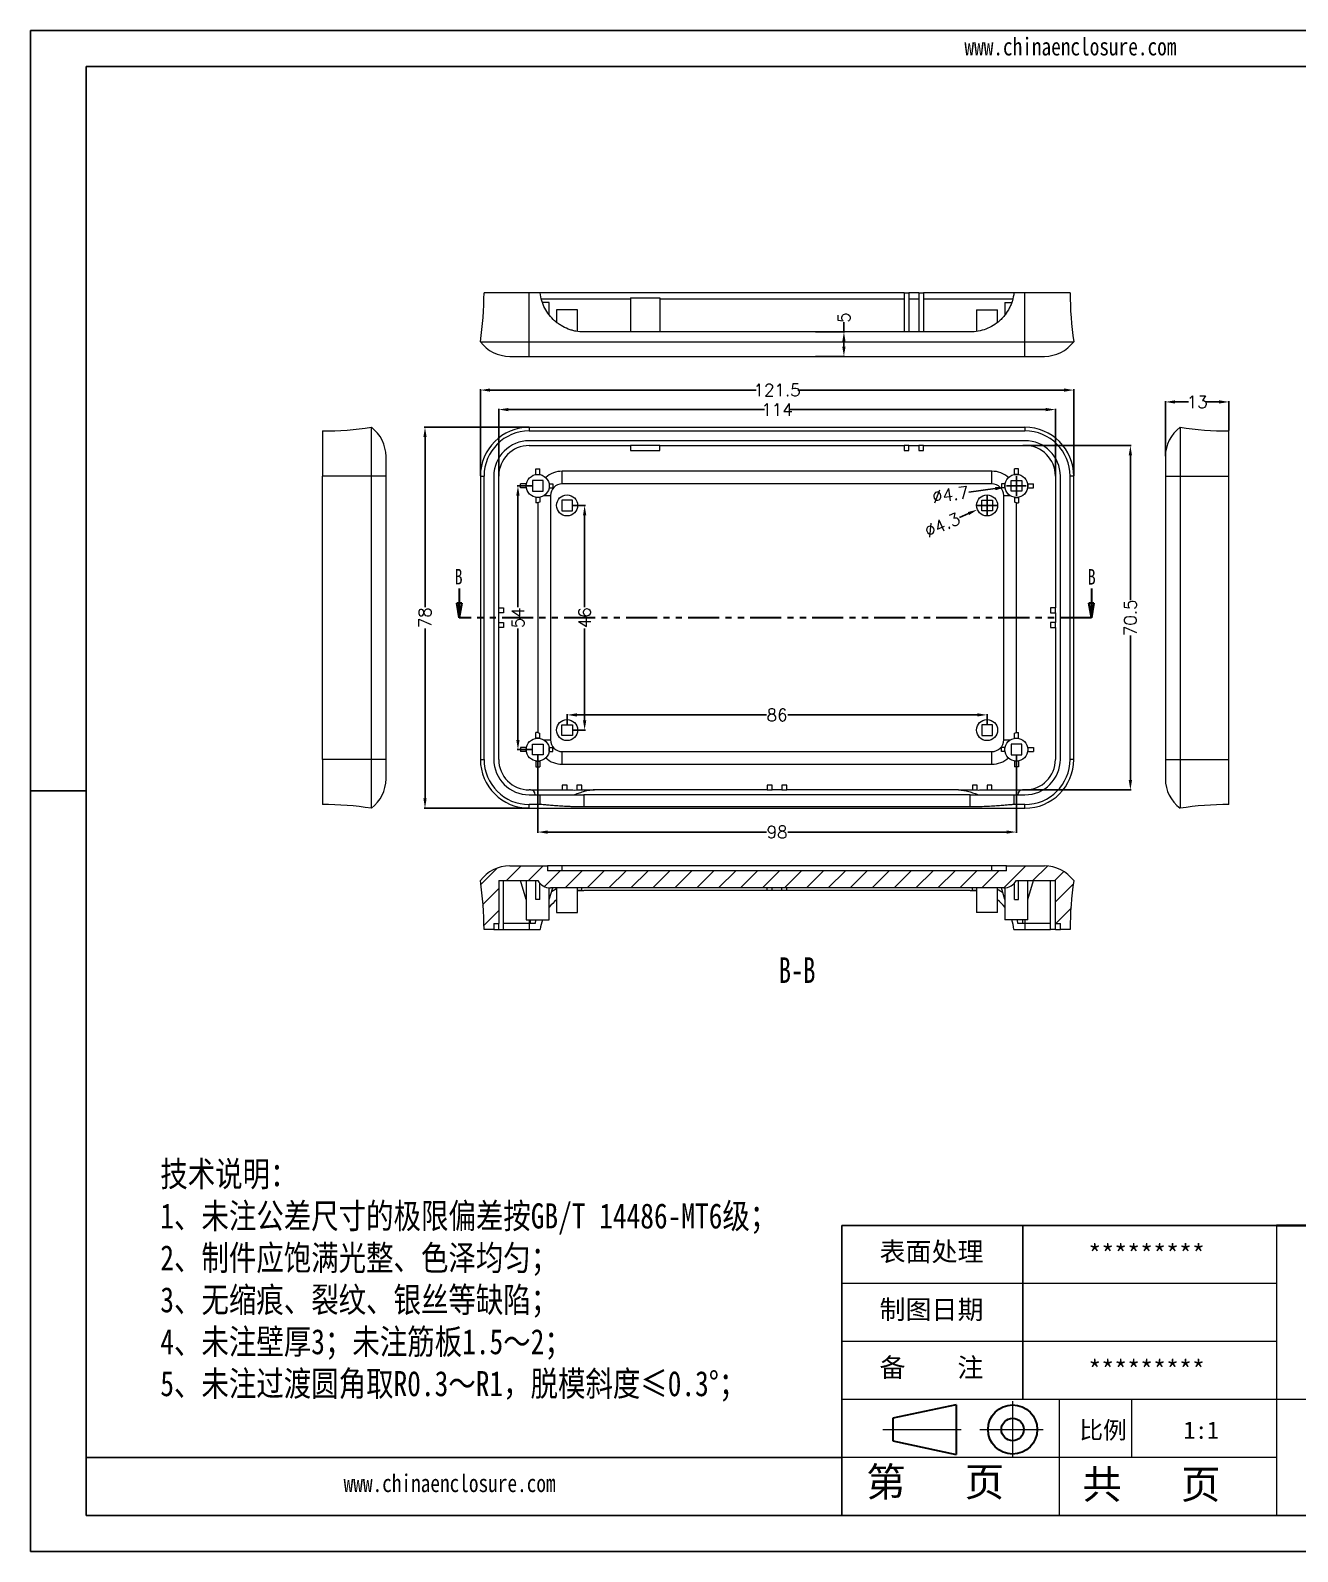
# Model space of a CAD drawing. Header units: inches. Extents: x 1135 to 2590, y 1089 to 1400.
# Drawn here: x 1661.8 to 1921.2, y 1088.5 to 1400 of the extents above; entities that cross this region are included whole.
import ezdxf

# ---------------------------------------------------------------- set-up
doc = ezdxf.new("R2010")
doc.units = ezdxf.units.IN
doc.linetypes.add('CENTER2', pattern=[28.575, 19.05, -3.175, 3.175, -3.175])
doc.linetypes.add('PHANTOM', pattern=[12.7, 6.35, -1.27, 1.27, -1.27, 1.27, -1.27])
doc.layers.add('文字', color=81, linetype='Continuous')
for name, color, linetype, lineweight in [('粗实线', 7, 'Continuous', 30), ('细实线', 3, 'Continuous', 9), ('细点划线', 2, 'CENTER2', 9)]:
    doc.layers.add(name, color=color, linetype=linetype, lineweight=lineweight)
doc.styles.add('SLDTEXTSTYLE0', font='TXT', dxfattribs={"width": 0.75})
doc.styles.add('SLDTEXTSTYLE3', font='TXT', dxfattribs={"width": 0.7})
doc.styles.get("Standard").update_dxf_attribs({"font": 'txt', "bigfont": 'gbcbig.shx'})
doc.styles.add('宋体', font='', dxfattribs={"width": 0.8, "height": 3.5})
doc.styles.get('宋体').set_extended_font_data('SimSun')
doc.dimstyles.new('2.5', dxfattribs={"dimtxt": 2.5, "dimasz": 2, "dimexe": 0.18, "dimexo": 0.0625, "dimgap": 0.09, "dimtad": 0, "dimzin": 12, "dimdsep": 46, "dimtxsty": 'Standard', "dimcen": 2, "dimclrd": 3, "dimclre": 3, "dimadec": 0, "dimazin": 0, "dimtfac": 1, "dimtofl": 0, "dimtmove": 0, "dimatfit": 3, "dimfxl": 1, "dimtolj": 1, "dimtzin": 0, "dimarcsym": 0})

# ---------------------------------------------------------------- blocks, each defined once
blk = doc.blocks.new('_CLOSED')
at = {"color": 0, "linetype": 'ByBlock', "lineweight": -2}
for p, q in [((-1, 0.166667), (0, 0)), ((-1, 0.166667), (-1, -0.166667)), ((0, 0), (-1, -0.166667)), ((0, 0), (-1, 0))]:
    blk.add_line(p, q, dxfattribs=at)
blk = doc.blocks.new('*D126')
at = {"color": 3, "lineweight": -2}
for p, q in [((1753.9, 1308.79), (1753.9, 1326.52)), ((1755.9, 1326.34), (1810.39, 1326.34)), ((1873.4, 1326.34), (1818.9, 1326.34)), ((1875.4, 1308.79), (1875.4, 1326.52))]:
    blk.add_line(p, q, dxfattribs=at)
at = {"color": 3}
for points in [[(1755.9, 1326.67), (1755.9, 1326.01), (1753.9, 1326.34)], [(1873.4, 1326.67), (1873.4, 1326.01), (1875.4, 1326.34)]]:
    blk.add_solid(points, dxfattribs=at)
at = {"layer": 'Defpoints', "color": 0}
for p in [(1875.4, 1326.34), (1753.9, 1308.72), (1875.4, 1308.72)]:
    blk.add_point(p, dxfattribs=at)
at = {"color": 0, "insert": (1814.65, 1326.34), "char_height": 2.5, "attachment_point": 5}
blk.add_mtext('\\A1;121.5', dxfattribs=at)
blk = doc.blocks.new('*D127')
at = {"color": 3, "lineweight": -2}
for p, q in [((1763.83, 1318.72), (1742.38, 1318.72)), ((1742.56, 1316.72), (1742.56, 1281.9)), ((1742.56, 1242.72), (1742.56, 1277.55)), ((1763.83, 1240.72), (1742.38, 1240.72))]:
    blk.add_line(p, q, dxfattribs=at)
at = {"color": 3}
for points in [[(1742.23, 1316.72), (1742.89, 1316.72), (1742.56, 1318.72)], [(1742.23, 1242.72), (1742.89, 1242.72), (1742.56, 1240.72)]]:
    blk.add_solid(points, dxfattribs=at)
at = {"layer": 'Defpoints', "color": 0}
for p in [(1763.9, 1318.72), (1742.56, 1240.72), (1763.9, 1240.72)]:
    blk.add_point(p, dxfattribs=at)
at = {"color": 0, "insert": (1742.56, 1279.72), "char_height": 2.5, "attachment_point": 5, "rotation": 90}
blk.add_mtext('\\A1;78', dxfattribs=at)
blk = doc.blocks.new('*D128')
at = {"color": 3, "lineweight": -2}
for p, q in [((1765.65, 1251.56), (1765.65, 1235.66)), ((1863.65, 1251.56), (1863.65, 1235.66)), ((1767.65, 1235.84), (1812.47, 1235.84)), ((1861.65, 1235.84), (1816.82, 1235.84))]:
    blk.add_line(p, q, dxfattribs=at)
at = {"color": 3}
for points in [[(1767.65, 1236.17), (1767.65, 1235.51), (1765.65, 1235.84)], [(1861.65, 1236.17), (1861.65, 1235.51), (1863.65, 1235.84)]]:
    blk.add_solid(points, dxfattribs=at)
at = {"layer": 'Defpoints', "color": 0}
for p in [(1765.65, 1251.62), (1863.65, 1251.62), (1863.65, 1235.84)]:
    blk.add_point(p, dxfattribs=at)
at = {"color": 0, "insert": (1814.65, 1235.84), "char_height": 2.5, "attachment_point": 5}
blk.add_mtext('\\A1;98', dxfattribs=at)
blk = doc.blocks.new('*D129')
at = {"color": 3, "lineweight": -2}
for p, q in [((1771.65, 1257.89), (1771.65, 1260.01)), ((1773.65, 1259.83), (1812.47, 1259.83)), ((1855.65, 1259.83), (1816.82, 1259.83)), ((1857.65, 1257.89), (1857.65, 1260.01))]:
    blk.add_line(p, q, dxfattribs=at)
at = {"color": 3}
for points in [[(1773.65, 1260.16), (1773.65, 1259.5), (1771.65, 1259.83)], [(1855.65, 1260.16), (1855.65, 1259.5), (1857.65, 1259.83)]]:
    blk.add_solid(points, dxfattribs=at)
at = {"layer": 'Defpoints', "color": 0}
for p in [(1857.65, 1259.83), (1771.65, 1257.82), (1857.65, 1257.82)]:
    blk.add_point(p, dxfattribs=at)
at = {"color": 0, "insert": (1814.65, 1259.83), "char_height": 2.5, "attachment_point": 5}
blk.add_mtext('\\A1;86', dxfattribs=at)
blk = doc.blocks.new('*D130')
at = {"color": 3, "lineweight": -2}
for p, q in [((1764.48, 1306.72), (1761.41, 1306.72)), ((1761.59, 1304.72), (1761.59, 1281.9)), ((1761.59, 1254.72), (1761.59, 1277.55)), ((1764.48, 1252.72), (1761.41, 1252.72))]:
    blk.add_line(p, q, dxfattribs=at)
at = {"color": 3}
for points in [[(1761.25, 1304.72), (1761.92, 1304.72), (1761.59, 1306.72)], [(1761.25, 1254.72), (1761.92, 1254.72), (1761.59, 1252.72)]]:
    blk.add_solid(points, dxfattribs=at)
at = {"layer": 'Defpoints', "color": 0}
for p in [(1761.59, 1306.72), (1764.55, 1306.72), (1764.55, 1252.72)]:
    blk.add_point(p, dxfattribs=at)
at = {"color": 0, "insert": (1761.59, 1279.72), "char_height": 2.5, "attachment_point": 5, "rotation": 90}
blk.add_mtext('\\A1;54', dxfattribs=at)
blk = doc.blocks.new('*D131')
at = {"color": 3, "lineweight": -2}
for p, q in [((1772.81, 1302.72), (1775.42, 1302.72)), ((1775.24, 1300.72), (1775.24, 1281.9)), ((1775.24, 1258.72), (1775.24, 1277.55)), ((1772.81, 1256.72), (1775.42, 1256.72))]:
    blk.add_line(p, q, dxfattribs=at)
at = {"color": 3}
for points in [[(1774.91, 1300.72), (1775.58, 1300.72), (1775.24, 1302.72)], [(1774.91, 1258.72), (1775.58, 1258.72), (1775.24, 1256.72)]]:
    blk.add_solid(points, dxfattribs=at)
at = {"layer": 'Defpoints', "color": 0}
for p in [(1772.75, 1302.72), (1772.75, 1256.72), (1775.24, 1256.72)]:
    blk.add_point(p, dxfattribs=at)
at = {"color": 0, "insert": (1775.24, 1279.72), "char_height": 2.5, "attachment_point": 5, "rotation": 90}
blk.add_mtext('\\A1;46', dxfattribs=at)
blk = doc.blocks.new('*D132')
at = {"color": 3, "lineweight": -2}
for p, q in [((1855.65, 1302.72), (1859.65, 1302.72)), ((1857.65, 1300.72), (1857.65, 1304.72)), ((1852.01, 1300.27), (1853.84, 1301.07))]:
    blk.add_line(p, q, dxfattribs=at)
at = {"color": 3}
blk.add_solid([(1853.71, 1301.37), (1853.97, 1300.76), (1855.68, 1301.86)], dxfattribs=at)
at = {"layer": 'Defpoints', "color": 0}
for p in [(1859.62, 1303.58), (1855.68, 1301.86)]:
    blk.add_point(p, dxfattribs=at)
at = {"color": 0, "insert": (1848.49, 1298.74), "char_height": 2.5, "attachment_point": 5, "rotation": 23.5134}
blk.add_mtext('\\A1;∅4.3', dxfattribs=at)
blk = doc.blocks.new('*D133')
at = {"color": 3, "lineweight": -2}
for p, q in [((1863.65, 1304.72), (1863.65, 1308.72)), ((1853.91, 1305.45), (1859.33, 1306.16)), ((1861.65, 1306.72), (1865.65, 1306.72))]:
    blk.add_line(p, q, dxfattribs=at)
at = {"color": 3}
blk.add_solid([(1859.29, 1306.49), (1859.38, 1305.83), (1861.32, 1306.42)], dxfattribs=at)
at = {"layer": 'Defpoints', "color": 0}
for p in [(1861.32, 1306.42), (1865.98, 1307.03)]:
    blk.add_point(p, dxfattribs=at)
at = {"color": 0, "insert": (1850.11, 1304.96), "char_height": 2.5, "attachment_point": 5, "rotation": 7.4322}
blk.add_mtext('\\A1;∅4.7', dxfattribs=at)
blk = doc.blocks.new('*D134')
at = {"color": 3, "lineweight": -2}
for p, q in [((1894.15, 1312.79), (1894.15, 1324.09)), ((1896.15, 1323.91), (1898.9, 1323.91)), ((1905.15, 1323.91), (1902.41, 1323.91)), ((1907.15, 1318.04), (1907.15, 1324.09))]:
    blk.add_line(p, q, dxfattribs=at)
at = {"color": 3}
for points in [[(1896.15, 1324.25), (1896.15, 1323.58), (1894.15, 1323.91)], [(1905.15, 1324.25), (1905.15, 1323.58), (1907.15, 1323.91)]]:
    blk.add_solid(points, dxfattribs=at)
at = {"layer": 'Defpoints', "color": 0}
for p in [(1907.15, 1323.91), (1907.15, 1317.97), (1894.15, 1312.72)]:
    blk.add_point(p, dxfattribs=at)
at = {"color": 0, "insert": (1900.65, 1323.91), "char_height": 2.5, "attachment_point": 5}
blk.add_mtext('\\A1;13', dxfattribs=at)
blk = doc.blocks.new('*D135')
at = {"color": 3, "lineweight": -2}
for p, q in [((1828.33, 1338.25), (1828.33, 1340.25)), ((1822.52, 1338.25), (1828.51, 1338.25)), ((1828.33, 1335.25), (1828.33, 1336.25)), ((1822.52, 1333.25), (1828.51, 1333.25))]:
    blk.add_line(p, q, dxfattribs=at)
at = {"color": 3}
for points in [[(1828, 1336.25), (1828.67, 1336.25), (1828.33, 1338.25)], [(1828, 1335.25), (1828.67, 1335.25), (1828.33, 1333.25)]]:
    blk.add_solid(points, dxfattribs=at)
at = {"layer": 'Defpoints', "color": 0}
for p in [(1822.46, 1338.25), (1828.33, 1338.25), (1822.46, 1333.25)]:
    blk.add_point(p, dxfattribs=at)
at = {"color": 0, "insert": (1828.33, 1341.17), "char_height": 2.5, "attachment_point": 5, "rotation": 90}
blk.add_mtext('\\A1;5', dxfattribs=at)
blk = doc.blocks.new('*D136')
at = {"color": 3, "lineweight": -2}
for p, q in [((1864.99, 1314.97), (1887.17, 1314.97)), ((1886.99, 1312.97), (1886.99, 1283.35)), ((1886.99, 1246.47), (1886.99, 1276.09)), ((1864.99, 1244.47), (1887.17, 1244.47))]:
    blk.add_line(p, q, dxfattribs=at)
at = {"color": 3}
for points in [[(1886.65, 1312.97), (1887.32, 1312.97), (1886.99, 1314.97)], [(1886.65, 1246.47), (1887.32, 1246.47), (1886.99, 1244.47)]]:
    blk.add_solid(points, dxfattribs=at)
at = {"layer": 'Defpoints', "color": 0}
for p in [(1864.93, 1314.97), (1886.99, 1314.97), (1864.93, 1244.47)]:
    blk.add_point(p, dxfattribs=at)
at = {"color": 0, "insert": (1886.99, 1279.72), "char_height": 2.5, "attachment_point": 5, "rotation": 90}
blk.add_mtext('\\A1;70.5', dxfattribs=at)
blk = doc.blocks.new('*D137')
at = {"color": 3, "lineweight": -2}
for p, q in [((1757.65, 1308.79), (1757.65, 1322.53)), ((1759.65, 1322.35), (1812.06, 1322.35)), ((1869.65, 1322.35), (1817.24, 1322.35)), ((1871.65, 1308.79), (1871.65, 1322.53))]:
    blk.add_line(p, q, dxfattribs=at)
at = {"color": 3}
for points in [[(1759.65, 1322.68), (1759.65, 1322.01), (1757.65, 1322.35)], [(1869.65, 1322.68), (1869.65, 1322.01), (1871.65, 1322.35)]]:
    blk.add_solid(points, dxfattribs=at)
at = {"layer": 'Defpoints', "color": 0}
for p in [(1757.65, 1322.35), (1757.65, 1308.72), (1871.65, 1308.72)]:
    blk.add_point(p, dxfattribs=at)
at = {"color": 0, "insert": (1814.65, 1322.35), "char_height": 2.5, "attachment_point": 5}
blk.add_mtext('\\A1;114', dxfattribs=at)

msp = doc.modelspace()

# ---------------------------------------------------------------- hatches: boundary and pattern name
at = {"linetype": 'Continuous', "lineweight": 0}
h = msp.add_hatch(dxfattribs=at)
h.set_pattern_fill('ANSI31', color=4, style=0)
h.set_pattern_definition([(45, (985.6115, 654.2878), (-2.245064, 2.245064), [])])
edge = h.paths.add_edge_path(flags=0)
edge.add_line((1768.245, 1224.4), (1861.049, 1224.4))
edge.add_arc((1861.049, 1227.4), 3, 270, 330)
edge.add_line((1863.647, 1225.9), (1871.647, 1225.9))
edge.add_line((1871.647, 1225.9), (1871.647, 1217.1))
edge.add_line((1871.647, 1217.1), (1872.647, 1217.1))
edge.add_line((1872.647, 1217.1), (1872.647, 1215.9))
edge.add_line((1872.647, 1215.9), (1874.647, 1215.9))
edge.add_arc((1941.688, 1215.9), 67.042, 171.42169, 180, ccw=False)
edge.add_arc((1869.357, 1221.32), 7.58, 37.17144, 89.69846)
edge.add_line((1869.397, 1228.9), (1861.647, 1228.9))
edge.add_line((1861.647, 1228.9), (1861.647, 1227.9))
edge.add_line((1861.647, 1227.9), (1767.647, 1227.9))
edge.add_line((1767.647, 1227.9), (1767.647, 1228.9))
edge.add_line((1767.647, 1228.9), (1759.897, 1228.9))
edge.add_arc((1759.937, 1221.32), 7.58, 90.30154, 142.82856)
edge.add_arc((1687.605, 1215.9), 67.042, 0, 8.57831, ccw=False)
edge.add_line((1754.647, 1215.9), (1756.647, 1215.9))
edge.add_line((1756.647, 1215.9), (1756.647, 1217.1))
edge.add_line((1756.647, 1217.1), (1757.647, 1217.1))
edge.add_line((1757.647, 1217.1), (1757.647, 1225.9))
edge.add_line((1757.647, 1225.9), (1765.647, 1225.9))
edge.add_arc((1768.245, 1227.4), 3, 210, 270)

# ---------------------------------------------------------------- linework, layer by layer
for p, q in [((1661.769, 1399.984), (2102.281, 1399.984)), ((1661.769, 1399.984), (1661.769, 1088.511)), ((1673.168, 1392.568), (2094.865, 1392.568)), ((1673.168, 1392.568), (1673.168, 1095.927)), ((1673.168, 1244.248), (1661.769, 1244.248)), ((1661.769, 1232.712), (1661.769, 1088.511)), ((1916.88, 1155.256), (1827.888, 1155.256)), ((1827.888, 1095.927), (1827.888, 1155.256)), ((1864.968, 1119.659), (1864.968, 1155.256)), ((1827.888, 1107.793), (1673.168, 1107.793)), ((1673.168, 1095.927), (2094.865, 1095.927)), ((1661.769, 1088.511), (2102.281, 1088.511)), ((1661.769, 1088.511), (1865.71, 1088.511))]:
    msp.add_line(p, q)
at = {"color": 7, "linetype": 'Continuous', "lineweight": 15}
for p, q in [((1763.897, 1346.248), (1754.647, 1346.248)), ((1763.897, 1336.248), (1763.897, 1346.248)), ((1766.147, 1346.248), (1763.897, 1346.248)), ((1840.647, 1346.248), (1766.147, 1346.248)), ((1840.647, 1346.248), (1840.647, 1338.248)), ((1840.647, 1346.248), (1841.647, 1346.248)), ((1841.647, 1346.248), (1841.647, 1338.248)), ((1843.647, 1346.248), (1841.647, 1346.248)), ((1843.647, 1346.248), (1843.647, 1338.248)), ((1843.647, 1346.248), (1844.647, 1346.248)), ((1844.647, 1346.248), (1844.647, 1338.248)), ((1863.147, 1346.248), (1844.647, 1346.248)), ((1865.397, 1346.248), (1863.147, 1346.248)), ((1865.397, 1336.248), (1865.397, 1346.248)), ((1874.647, 1346.248), (1865.397, 1346.248)), ((1766.38, 1345.048), (1784.647, 1345.048)), ((1767.997, 1344.248), (1766.65, 1344.248)), ((1767.997, 1341.762), (1767.997, 1344.248)), ((1769.497, 1342.748), (1769.497, 1340.198)), ((1773.797, 1342.748), (1769.497, 1342.748)), ((1773.797, 1338.358), (1773.797, 1342.748)), ((1784.647, 1345.248), (1790.647, 1345.248)), ((1784.647, 1345.248), (1784.647, 1338.248)), ((1790.647, 1345.248), (1790.647, 1338.248)), ((1790.647, 1345.048), (1840.647, 1345.048)), ((1841.647, 1345.048), (1843.647, 1345.048)), ((1844.647, 1345.048), (1862.909, 1345.048)), ((1855.497, 1342.748), (1855.497, 1338.361)), ((1855.497, 1342.748), (1859.797, 1342.748)), ((1859.797, 1340.234), (1859.797, 1342.748)), ((1861.297, 1344.248), (1861.297, 1341.751)), ((1861.297, 1344.248), (1862.642, 1344.248)), ((1753.897, 1336.248), (1763.897, 1336.248)), ((1763.897, 1336.248), (1865.397, 1336.248)), ((1763.897, 1333.248), (1763.897, 1336.248)), ((1854.203, 1338.248), (1775.091, 1338.248)), ((1865.397, 1333.248), (1865.397, 1336.248)), ((1865.397, 1336.248), (1875.397, 1336.248)), ((1759.897, 1333.248), (1763.897, 1333.248)), ((1763.897, 1333.248), (1865.397, 1333.248)), ((1865.397, 1333.248), (1869.397, 1333.248)), ((1721.575, 1317.973), (1721.575, 1308.723)), ((1731.575, 1308.723), (1731.575, 1318.723)), ((1763.897, 1318.723), (1865.397, 1318.723)), ((1763.897, 1318.723), (1763.897, 1317.973)), ((1763.897, 1317.973), (1865.397, 1317.973)), ((1865.397, 1318.723), (1865.397, 1317.973)), ((1897.154, 1318.723), (1897.154, 1308.723)), ((1907.154, 1308.723), (1907.154, 1317.973)), ((1865.397, 1315.973), (1763.897, 1315.973)), ((1763.897, 1314.973), (1784.647, 1314.973)), ((1784.647, 1314.973), (1784.647, 1313.973)), ((1790.647, 1314.973), (1784.647, 1314.973)), ((1790.647, 1313.973), (1790.647, 1314.973)), ((1790.647, 1314.973), (1840.647, 1314.973)), ((1840.647, 1314.973), (1840.647, 1313.973)), ((1841.647, 1314.973), (1840.647, 1314.973)), ((1841.647, 1313.973), (1841.647, 1314.973)), ((1841.647, 1314.973), (1843.647, 1314.973)), ((1844.647, 1314.973), (1843.647, 1314.973)), ((1843.647, 1314.973), (1843.647, 1313.973)), ((1844.647, 1313.973), (1844.647, 1314.973)), ((1844.647, 1314.973), (1865.397, 1314.973)), ((1734.575, 1308.723), (1734.575, 1312.723)), ((1784.647, 1313.973), (1790.647, 1313.973)), ((1840.647, 1313.973), (1841.647, 1313.973)), ((1843.647, 1313.973), (1844.647, 1313.973)), ((1894.154, 1312.723), (1894.154, 1308.723)), ((1731.575, 1308.723), (1721.575, 1308.723)), ((1721.575, 1250.723), (1721.575, 1308.723)), ((1734.575, 1308.723), (1731.575, 1308.723)), ((1731.575, 1250.723), (1731.575, 1308.723)), ((1734.575, 1250.723), (1734.575, 1308.723)), ((1753.897, 1308.723), (1753.897, 1250.723)), ((1753.897, 1308.723), (1754.647, 1308.723)), ((1754.647, 1250.723), (1754.647, 1308.723)), ((1756.647, 1308.723), (1756.647, 1250.723)), ((1757.647, 1281.723), (1757.647, 1308.723)), ((1765.247, 1310.223), (1766.047, 1310.223)), ((1765.247, 1309.073), (1765.247, 1310.223)), ((1765.247, 1309.073), (1765.647, 1309.073)), ((1765.247, 1309.038), (1765.247, 1309.073)), ((1765.647, 1309.073), (1766.047, 1309.073)), ((1766.047, 1309.073), (1766.047, 1310.223)), ((1766.047, 1309.038), (1766.047, 1309.073)), ((1770.647, 1307.125), (1770.647, 1309.723)), ((1858.647, 1309.723), (1770.647, 1309.723)), ((1858.647, 1307.125), (1858.647, 1309.723)), ((1864.047, 1310.223), (1863.247, 1310.223)), ((1863.247, 1309.073), (1863.247, 1310.223)), ((1863.647, 1309.073), (1863.247, 1309.073)), ((1863.247, 1309.038), (1863.247, 1309.073)), ((1864.047, 1309.073), (1863.647, 1309.073)), ((1864.047, 1309.073), (1864.047, 1310.223)), ((1864.047, 1309.038), (1864.047, 1309.073)), ((1871.647, 1308.723), (1871.647, 1281.723)), ((1872.647, 1250.723), (1872.647, 1308.723)), ((1875.397, 1308.723), (1874.647, 1308.723)), ((1874.647, 1250.723), (1874.647, 1308.723)), ((1875.397, 1250.723), (1875.397, 1308.723)), ((1894.154, 1308.723), (1894.154, 1250.723)), ((1894.154, 1308.723), (1897.154, 1308.723)), ((1897.154, 1308.723), (1897.154, 1250.723)), ((1897.154, 1308.723), (1907.154, 1308.723)), ((1907.154, 1250.723), (1907.154, 1308.723)), ((1762.147, 1306.323), (1762.147, 1307.123)), ((1763.297, 1307.123), (1762.147, 1307.123)), ((1763.297, 1306.323), (1762.147, 1306.323)), ((1763.297, 1306.723), (1763.297, 1307.123)), ((1763.331, 1307.123), (1763.297, 1307.123)), ((1763.297, 1306.323), (1763.297, 1306.723)), ((1763.331, 1306.323), (1763.297, 1306.323)), ((1766.747, 1307.823), (1764.547, 1307.823)), ((1764.547, 1307.823), (1764.547, 1305.623)), ((1764.547, 1305.623), (1766.747, 1305.623)), ((1766.747, 1305.623), (1766.747, 1307.823)), ((1767.963, 1307.123), (1767.997, 1307.123)), ((1767.963, 1306.323), (1767.997, 1306.323)), ((1767.997, 1307.123), (1767.997, 1306.723)), ((1767.997, 1307.123), (1768.727, 1307.123)), ((1767.997, 1306.723), (1767.997, 1306.323)), ((1767.997, 1306.323), (1768.705, 1306.323)), ((1858.647, 1307.125), (1770.647, 1307.125)), ((1861.297, 1307.123), (1860.566, 1307.123)), ((1861.297, 1306.323), (1860.588, 1306.323)), ((1861.297, 1307.123), (1861.297, 1306.723)), ((1861.331, 1307.123), (1861.297, 1307.123)), ((1861.297, 1306.723), (1861.297, 1306.323)), ((1861.331, 1306.323), (1861.297, 1306.323)), ((1862.547, 1305.623), (1862.547, 1307.823)), ((1862.547, 1307.823), (1864.747, 1307.823)), ((1864.747, 1305.623), (1862.547, 1305.623)), ((1864.747, 1307.823), (1864.747, 1305.623)), ((1865.963, 1307.123), (1865.997, 1307.123)), ((1865.963, 1306.323), (1865.997, 1306.323)), ((1865.997, 1306.723), (1865.997, 1307.123)), ((1865.997, 1307.123), (1867.147, 1307.123)), ((1865.997, 1306.323), (1865.997, 1306.723)), ((1865.997, 1306.323), (1867.147, 1306.323)), ((1867.147, 1306.323), (1867.147, 1307.123)), ((1765.247, 1304.407), (1765.247, 1304.373)), ((1765.647, 1304.373), (1765.247, 1304.373)), ((1765.247, 1304.373), (1765.247, 1303.223)), ((1765.647, 1303.223), (1765.247, 1303.223)), ((1766.047, 1304.373), (1765.647, 1304.373)), ((1765.647, 1303.223), (1765.647, 1256.223)), ((1766.047, 1304.407), (1766.047, 1304.373)), ((1766.047, 1304.373), (1766.047, 1303.382)), ((1766.881, 1304.723), (1768.245, 1304.723)), ((1768.245, 1304.723), (1768.245, 1254.723)), ((1770.547, 1303.823), (1770.547, 1301.623)), ((1772.747, 1303.823), (1770.547, 1303.823)), ((1772.747, 1301.623), (1772.747, 1303.823)), ((1856.547, 1303.823), (1858.747, 1303.823)), ((1856.547, 1301.623), (1856.547, 1303.823)), ((1858.747, 1303.823), (1858.747, 1301.623)), ((1861.049, 1304.723), (1862.413, 1304.723)), ((1861.049, 1254.723), (1861.049, 1304.723)), ((1863.247, 1304.407), (1863.247, 1304.373)), ((1863.247, 1304.373), (1863.647, 1304.373)), ((1863.247, 1304.373), (1863.247, 1303.382)), ((1863.647, 1304.373), (1864.047, 1304.373)), ((1863.647, 1303.223), (1864.047, 1303.223)), ((1863.647, 1256.223), (1863.647, 1303.223)), ((1864.047, 1304.407), (1864.047, 1304.373)), ((1864.047, 1304.373), (1864.047, 1303.223)), ((1770.547, 1301.623), (1772.747, 1301.623)), ((1858.747, 1301.623), (1856.547, 1301.623)), ((1757.647, 1280.723), (1757.647, 1281.723)), ((1757.647, 1281.723), (1758.647, 1281.723)), ((1758.647, 1280.723), (1757.647, 1280.723)), ((1757.647, 1278.723), (1757.647, 1280.723)), ((1758.647, 1281.723), (1758.647, 1280.723)), ((1871.647, 1281.723), (1870.647, 1281.723)), ((1870.647, 1281.723), (1870.647, 1280.723)), ((1870.647, 1280.723), (1871.647, 1280.723)), ((1871.647, 1280.723), (1871.647, 1281.723)), ((1871.647, 1280.723), (1871.647, 1278.723)), ((1757.647, 1278.723), (1758.647, 1278.723)), ((1757.647, 1277.723), (1757.647, 1278.723)), ((1758.647, 1277.723), (1757.647, 1277.723)), ((1757.647, 1250.723), (1757.647, 1277.723)), ((1758.647, 1278.723), (1758.647, 1277.723)), ((1870.647, 1278.723), (1870.647, 1277.723)), ((1871.647, 1278.723), (1870.647, 1278.723)), ((1870.647, 1277.723), (1871.647, 1277.723)), ((1871.647, 1277.723), (1871.647, 1278.723)), ((1871.647, 1277.723), (1871.647, 1250.723)), ((1765.647, 1256.223), (1765.247, 1256.223)), ((1765.247, 1255.073), (1765.247, 1256.223)), ((1766.047, 1255.073), (1766.047, 1256.063)), ((1770.547, 1257.823), (1772.747, 1257.823)), ((1770.547, 1255.623), (1770.547, 1257.823)), ((1772.747, 1255.623), (1770.547, 1255.623)), ((1772.747, 1257.823), (1772.747, 1255.623)), ((1858.747, 1257.823), (1856.547, 1257.823)), ((1856.547, 1257.823), (1856.547, 1255.623)), ((1856.547, 1255.623), (1858.747, 1255.623)), ((1858.747, 1255.623), (1858.747, 1257.823)), ((1863.247, 1255.073), (1863.247, 1256.063)), ((1863.647, 1256.223), (1864.047, 1256.223)), ((1864.047, 1255.073), (1864.047, 1256.223)), ((1762.147, 1253.123), (1762.147, 1252.323)), ((1763.297, 1253.123), (1762.147, 1253.123)), ((1763.297, 1252.323), (1762.147, 1252.323)), ((1763.331, 1253.123), (1763.297, 1253.123)), ((1763.297, 1253.123), (1763.297, 1252.723)), ((1763.297, 1252.723), (1763.297, 1252.323)), ((1763.331, 1252.323), (1763.297, 1252.323)), ((1764.547, 1253.823), (1766.747, 1253.823)), ((1764.547, 1251.623), (1764.547, 1253.823)), ((1765.647, 1255.073), (1765.247, 1255.073)), ((1765.247, 1255.038), (1765.247, 1255.073)), ((1766.047, 1255.073), (1765.647, 1255.073)), ((1766.047, 1255.038), (1766.047, 1255.073)), ((1766.747, 1253.823), (1766.747, 1251.623)), ((1766.881, 1254.723), (1768.245, 1254.723)), ((1767.963, 1253.123), (1767.997, 1253.123)), ((1767.963, 1252.323), (1767.997, 1252.323)), ((1767.997, 1252.723), (1767.997, 1253.123)), ((1767.997, 1253.123), (1768.705, 1253.123)), ((1767.997, 1252.323), (1767.997, 1252.723)), ((1767.997, 1252.323), (1768.727, 1252.323)), ((1770.647, 1249.723), (1770.647, 1252.321)), ((1770.647, 1252.321), (1858.647, 1252.321)), ((1858.647, 1249.723), (1858.647, 1252.321)), ((1861.297, 1252.323), (1860.566, 1252.323)), ((1861.297, 1253.123), (1860.588, 1253.123)), ((1861.049, 1254.723), (1862.413, 1254.723)), ((1861.297, 1252.723), (1861.297, 1253.123)), ((1861.331, 1253.123), (1861.297, 1253.123)), ((1861.297, 1252.323), (1861.297, 1252.723)), ((1861.331, 1252.323), (1861.297, 1252.323)), ((1864.747, 1253.823), (1862.547, 1253.823)), ((1862.547, 1253.823), (1862.547, 1251.623)), ((1863.247, 1255.073), (1863.647, 1255.073)), ((1863.247, 1255.038), (1863.247, 1255.073)), ((1863.647, 1255.073), (1864.047, 1255.073)), ((1864.047, 1255.038), (1864.047, 1255.073)), ((1864.747, 1251.623), (1864.747, 1253.823)), ((1865.963, 1253.123), (1865.997, 1253.123)), ((1865.963, 1252.323), (1865.997, 1252.323)), ((1865.997, 1253.123), (1865.997, 1252.723)), ((1865.997, 1253.123), (1867.147, 1253.123)), ((1865.997, 1252.723), (1865.997, 1252.323)), ((1865.997, 1252.323), (1867.147, 1252.323)), ((1867.147, 1253.123), (1867.147, 1252.323)), ((1731.575, 1250.723), (1721.575, 1250.723)), ((1721.575, 1250.723), (1721.575, 1241.473)), ((1734.575, 1250.723), (1731.575, 1250.723)), ((1731.575, 1240.723), (1731.575, 1250.723)), ((1734.575, 1246.723), (1734.575, 1250.723)), ((1753.897, 1250.723), (1754.647, 1250.723)), ((1766.747, 1251.623), (1764.547, 1251.623)), ((1765.247, 1250.407), (1765.247, 1250.373)), ((1765.247, 1250.373), (1765.647, 1250.373)), ((1765.247, 1250.373), (1765.247, 1249.223)), ((1765.247, 1249.223), (1766.047, 1249.223)), ((1765.647, 1250.373), (1766.047, 1250.373)), ((1766.047, 1250.407), (1766.047, 1250.373)), ((1766.047, 1250.373), (1766.047, 1249.223)), ((1770.647, 1249.723), (1858.647, 1249.723)), ((1862.547, 1251.623), (1864.747, 1251.623)), ((1863.247, 1250.407), (1863.247, 1250.373)), ((1863.647, 1250.373), (1863.247, 1250.373)), ((1863.247, 1250.373), (1863.247, 1249.223)), ((1864.047, 1249.223), (1863.247, 1249.223)), ((1864.047, 1250.373), (1863.647, 1250.373)), ((1864.047, 1250.407), (1864.047, 1250.373)), ((1864.047, 1250.373), (1864.047, 1249.223)), ((1875.397, 1250.723), (1874.647, 1250.723)), ((1894.154, 1250.723), (1897.154, 1250.723)), ((1894.154, 1250.723), (1894.154, 1246.723)), ((1897.154, 1250.723), (1897.154, 1240.723)), ((1897.154, 1250.723), (1907.154, 1250.723)), ((1907.154, 1241.473), (1907.154, 1250.723)), ((1764.147, 1244.473), (1763.897, 1244.473)), ((1763.897, 1243.473), (1766.147, 1243.473)), ((1764.147, 1244.473), (1770.647, 1244.473)), ((1766.147, 1241.473), (1766.147, 1243.473)), ((1766.147, 1243.473), (1775.091, 1243.473)), ((1770.647, 1245.473), (1770.647, 1244.473)), ((1771.647, 1245.473), (1770.647, 1245.473)), ((1770.647, 1244.473), (1771.647, 1244.473)), ((1771.647, 1244.473), (1771.647, 1245.473)), ((1774.647, 1245.473), (1773.647, 1245.473)), ((1773.647, 1245.473), (1773.647, 1244.473)), ((1773.647, 1244.473), (1774.647, 1244.473)), ((1774.647, 1244.473), (1774.647, 1245.473)), ((1775.034, 1244.473), (1777.27, 1244.473)), ((1775.091, 1243.473), (1775.091, 1240.994)), ((1854.203, 1243.473), (1775.091, 1243.473)), ((1812.647, 1244.473), (1777.27, 1244.473)), ((1813.647, 1245.473), (1812.647, 1245.473)), ((1812.647, 1245.473), (1812.647, 1244.473)), ((1812.647, 1244.473), (1813.647, 1244.473)), ((1813.647, 1244.473), (1813.647, 1245.473)), ((1815.647, 1244.473), (1813.647, 1244.473)), ((1815.647, 1245.473), (1815.647, 1244.473)), ((1816.647, 1245.473), (1815.647, 1245.473)), ((1815.647, 1244.473), (1816.647, 1244.473)), ((1816.647, 1244.473), (1816.647, 1245.473)), ((1851.806, 1244.473), (1816.647, 1244.473)), ((1851.806, 1244.473), (1854.043, 1244.473)), ((1854.203, 1240.994), (1854.203, 1243.473)), ((1854.203, 1243.473), (1863.147, 1243.473)), ((1855.647, 1245.473), (1854.647, 1245.473)), ((1854.647, 1245.473), (1854.647, 1244.473)), ((1854.647, 1244.473), (1855.647, 1244.473)), ((1855.647, 1244.473), (1855.647, 1245.473)), ((1858.647, 1245.473), (1857.647, 1245.473)), ((1857.647, 1245.473), (1857.647, 1244.473)), ((1857.647, 1244.473), (1858.647, 1244.473)), ((1858.647, 1244.473), (1858.647, 1245.473)), ((1858.647, 1244.473), (1864.93, 1244.473)), ((1863.147, 1243.473), (1863.147, 1241.473)), ((1863.147, 1243.473), (1865.397, 1243.473)), ((1865.397, 1244.473), (1864.93, 1244.473)), ((1763.897, 1240.723), (1763.897, 1241.473)), ((1766.147, 1241.473), (1763.897, 1241.473)), ((1763.897, 1240.723), (1865.397, 1240.723)), ((1854.203, 1240.994), (1775.091, 1240.994)), ((1865.397, 1241.473), (1863.147, 1241.473)), ((1865.397, 1240.723), (1865.397, 1241.473)), ((1759.897, 1228.9), (1767.647, 1228.9)), ((1767.647, 1228.9), (1767.647, 1227.9)), ((1770.647, 1228.9), (1767.647, 1228.9)), ((1861.647, 1227.9), (1767.647, 1227.9)), ((1770.647, 1227.9), (1770.647, 1228.9)), ((1858.647, 1228.9), (1770.647, 1228.9)), ((1858.647, 1227.9), (1858.647, 1228.9)), ((1861.647, 1228.9), (1858.647, 1228.9)), ((1861.647, 1227.9), (1861.647, 1228.9)), ((1861.647, 1228.9), (1869.397, 1228.9)), ((1757.647, 1225.9), (1765.647, 1225.9)), ((1757.647, 1225.9), (1757.647, 1217.1)), ((1758.647, 1215.9), (1758.647, 1225.9)), ((1763.297, 1221.998), (1762.147, 1225.9)), ((1763.331, 1221.998), (1763.331, 1225.9)), ((1765.247, 1221.998), (1765.247, 1225.9)), ((1766.047, 1221.998), (1766.047, 1225.358)), ((1767.963, 1221.998), (1767.963, 1224.413)), ((1767.997, 1221.998), (1768.705, 1224.4)), ((1861.049, 1224.4), (1768.245, 1224.4)), ((1769.497, 1224.4), (1769.497, 1219.4)), ((1773.797, 1219.4), (1773.797, 1224.4)), ((1774.647, 1223.9), (1774.647, 1224.4)), ((1812.647, 1223.9), (1812.647, 1224.4)), ((1813.647, 1223.9), (1813.647, 1224.4)), ((1815.647, 1223.9), (1815.647, 1224.4)), ((1816.647, 1223.9), (1816.647, 1224.4)), ((1854.647, 1223.9), (1854.647, 1224.4)), ((1855.497, 1224.4), (1855.497, 1219.4)), ((1859.797, 1219.4), (1859.797, 1224.4)), ((1861.297, 1221.998), (1860.589, 1224.4)), ((1861.331, 1221.998), (1861.331, 1224.413)), ((1863.247, 1221.998), (1863.247, 1225.358)), ((1863.647, 1225.9), (1871.647, 1225.9)), ((1864.047, 1221.998), (1864.047, 1225.9)), ((1865.963, 1221.998), (1865.963, 1225.9)), ((1865.997, 1221.998), (1867.147, 1225.9)), ((1870.647, 1215.9), (1870.647, 1225.9)), ((1871.647, 1217.1), (1871.647, 1225.9)), ((1763.297, 1221.998), (1763.297, 1217.9)), ((1763.331, 1221.998), (1763.297, 1221.998)), ((1765.647, 1221.998), (1765.247, 1221.998)), ((1766.047, 1221.998), (1765.647, 1221.998)), ((1767.963, 1221.998), (1767.997, 1221.998)), ((1767.997, 1217.9), (1767.997, 1221.998)), ((1774.647, 1223.9), (1773.797, 1223.9)), ((1812.647, 1223.9), (1775.091, 1223.9)), ((1813.647, 1223.9), (1812.647, 1223.9)), ((1815.647, 1223.9), (1813.647, 1223.9)), ((1816.647, 1223.9), (1815.647, 1223.9)), ((1854.203, 1223.9), (1816.647, 1223.9)), ((1855.497, 1223.9), (1854.647, 1223.9)), ((1861.297, 1221.998), (1861.297, 1217.9)), ((1861.331, 1221.998), (1861.297, 1221.998)), ((1863.247, 1221.998), (1863.647, 1221.998)), ((1863.647, 1221.998), (1864.047, 1221.998)), ((1865.963, 1221.998), (1865.997, 1221.998)), ((1865.997, 1217.9), (1865.997, 1221.998)), ((1763.297, 1217.9), (1767.997, 1217.9)), ((1765.187, 1217.9), (1765.147, 1217.1)), ((1769.497, 1219.4), (1773.797, 1219.4)), ((1859.797, 1219.4), (1855.497, 1219.4)), ((1865.997, 1217.9), (1861.297, 1217.9)), ((1863.93, 1217.1), (1863.889, 1217.9)), ((1756.647, 1215.9), (1754.647, 1215.9)), ((1756.647, 1217.1), (1757.647, 1217.1)), ((1756.647, 1217.1), (1756.647, 1215.9)), ((1756.647, 1215.9), (1757.647, 1215.9)), ((1757.647, 1215.9), (1757.647, 1217.1)), ((1757.647, 1215.9), (1758.647, 1215.9)), ((1763.897, 1217.1), (1758.647, 1217.1)), ((1758.647, 1215.9), (1763.897, 1215.9)), ((1763.897, 1217.1), (1763.897, 1215.9)), ((1764.147, 1217.1), (1763.897, 1217.1)), ((1763.897, 1215.9), (1766.147, 1215.9)), ((1765.147, 1217.1), (1764.147, 1217.1)), ((1863.147, 1215.9), (1865.397, 1215.9)), ((1864.93, 1217.1), (1863.93, 1217.1)), ((1865.397, 1217.1), (1864.93, 1217.1)), ((1870.647, 1217.1), (1865.397, 1217.1)), ((1865.397, 1217.1), (1865.397, 1215.9)), ((1865.397, 1215.9), (1870.647, 1215.9)), ((1871.647, 1215.9), (1870.647, 1215.9)), ((1871.647, 1217.1), (1872.647, 1217.1)), ((1871.647, 1215.9), (1871.647, 1217.1)), ((1871.647, 1215.9), (1872.647, 1215.9)), ((1872.647, 1215.9), (1872.647, 1217.1)), ((1874.647, 1215.9), (1872.647, 1215.9))]:
    msp.add_line(p, q, dxfattribs=at)
at = {"color": 7, "linetype": 'Continuous', "lineweight": 30}
for p, q in [((1749.589, 1285.723), (1749.589, 1279.723)), ((1878.999, 1285.723), (1878.999, 1279.723))]:
    msp.add_line(p, q, dxfattribs=at)
at = {"color": 1, "linetype": 'PHANTOM', "lineweight": 30}
msp.add_line((1878.999, 1279.723), (1749.589, 1279.723), dxfattribs=at)
at = {"color": 8, "linetype": 'Continuous', "lineweight": 15}
for p, q in [((1763.897, 1217.9), (1763.897, 1217.1)), ((1764.147, 1217.1), (1764.182, 1217.9)), ((1864.894, 1217.9), (1864.93, 1217.1)), ((1865.397, 1217.9), (1865.397, 1217.1))]:
    msp.add_line(p, q, dxfattribs=at)
at = {"color": 7, "linetype": 'Continuous', "lineweight": 15, "flags": 128}
for points in [[(1769.497, 1224.219), (1769.147, 1224.028), (1768.465, 1223.587)], [(1773.797, 1223.806), (1774.155, 1223.851), (1775.091, 1223.9)], [(1854.203, 1223.9), (1855.139, 1223.851), (1855.497, 1223.806)]]:
    msp.add_lwpolyline(points, dxfattribs=at)
at = {"color": 7, "linetype": 'Continuous', "lineweight": 15}
for centre, radius in [((1765.647, 1306.723), 2.35), ((1863.647, 1306.723), 2.35), ((1771.647, 1302.723), 2.15), ((1857.647, 1302.723), 2.15), ((1771.647, 1256.723), 2.15), ((1857.647, 1256.723), 2.15), ((1765.647, 1252.723), 2.35), ((1863.647, 1252.723), 2.35)]:
    msp.add_circle(centre, radius, dxfattribs=at)
for centre, radius, start, end in [((1687.605, 1346.248), 67.042, 351.42169, 0), ((1941.688, 1346.248), 67.042, 180, 188.57831), ((1759.937, 1340.828), 7.58, 217.17144, 269.69846), ((1869.357, 1340.828), 7.58, 270.30154, 322.82856), ((1721.575, 1385.014), 67.042, 270, 278.57831), ((1726.995, 1312.683), 7.58, 0.30154, 52.82856), ((1763.897, 1308.723), 10, 90, 180), ((1763.897, 1308.723), 9.25, 90, 180), ((1865.397, 1308.723), 10, 0, 90), ((1865.397, 1308.723), 9.25, 0, 90), ((1901.734, 1312.683), 7.58, 127.17144, 179.69846), ((1907.154, 1385.014), 67.042, 261.42169, 270), ((1763.897, 1308.723), 7.25, 90, 180), ((1763.897, 1308.723), 6.25, 90, 180), ((1865.397, 1308.723), 7.25, 0, 90), ((1865.397, 1308.723), 6.25, 0, 90), ((1770.647, 1304.723), 5, 90, 132.38356), ((1858.647, 1304.723), 5, 47.61644, 90), ((1770.647, 1304.723), 2.402, 90, 180), ((1858.647, 1304.723), 2.402, 0, 90), ((1770.647, 1254.723), 2.402, 180, 270), ((1858.647, 1254.723), 2.402, 270, 0), ((1763.897, 1250.723), 10, 180, 270), ((1763.897, 1250.723), 9.25, 180, 270), ((1763.897, 1250.723), 7.25, 180, 270), ((1763.897, 1250.723), 6.25, 180, 270), ((1770.647, 1254.723), 5, 227.61644, 270), ((1858.647, 1254.723), 5, 270, 312.38356), ((1865.397, 1250.723), 7.25, 270, 0), ((1865.397, 1250.723), 9.25, 270, 0), ((1865.397, 1250.723), 10, 270, 0), ((1865.397, 1250.723), 6.25, 270, 0), ((1726.995, 1246.763), 7.58, 307.17144, 359.69846), ((1901.734, 1246.763), 7.58, 180.30154, 232.82856), ((1764.147, 1243.473), 1, 0, 90), ((1864.93, 1243.473), 1, 90, 180), ((1721.575, 1174.431), 67.042, 81.42169, 90), ((1907.154, 1174.431), 67.042, 90, 98.57831), ((1759.937, 1221.32), 7.58, 90.30154, 142.82856), ((1869.357, 1221.32), 7.58, 37.17144, 89.69846), ((1687.605, 1215.9), 67.042, 0, 8.57831), ((1768.245, 1227.4), 3, 210, 270), ((1855.93, 1217.1), 8, 51.67332, 61.09147), ((1861.049, 1227.4), 3, 270, 330), ((1941.688, 1215.9), 67.042, 171.42169, 180), ((1775.091, 1214.9), 9, 128.43203, 142.0225), ((1854.203, 1214.9), 9, 37.9775, 51.56797), ((1775.091, 1214.9), 9, 160.52878, 173.62063), ((1854.203, 1214.9), 9, 6.37937, 19.47122)]:
    msp.add_arc(centre, radius, start, end, dxfattribs=at)
for centre, start_param, end_param in [((1768.245, 1302.781), 2.3930656, 2.6179939), ((1861.049, 1302.781), 0.5235988, 0.7485271), ((1768.245, 1256.665), 3.6651914, 3.8901197), ((1861.049, 1256.665), 5.5346582, 5.7595865)]:
    msp.add_ellipse(centre, major_axis=(3, 0), ratio=0.2947003, start_param=start_param, end_param=end_param, dxfattribs=at)
for points, knots in [([(1775.091, 1338.248), (1774.538, 1338.248), (1773.994, 1338.298), (1773.191, 1338.447), (1772.925, 1338.508), (1772.398, 1338.656), (1772.135, 1338.743), (1771.365, 1339.037), (1770.876, 1339.277), (1770.178, 1339.702), (1769.951, 1339.855), (1769.51, 1340.182), (1769.296, 1340.356), (1768.684, 1340.904), (1768.313, 1341.302), (1767.645, 1342.164), (1767.345, 1342.632), (1766.844, 1343.603), (1766.639, 1344.107), (1766.321, 1345.154), (1766.208, 1345.699), (1766.147, 1346.248)], [0, 0, 0, 0, 0.125, 0.125, 0.1875, 0.1875, 0.25, 0.25, 0.375, 0.375, 0.4375, 0.4375, 0.5, 0.5, 0.625, 0.625, 0.75, 0.75, 0.875, 0.875, 1, 1, 1, 1]), ([(1863.147, 1346.248), (1863.085, 1345.699), (1862.975, 1345.164), (1862.738, 1344.382), (1862.648, 1344.124), (1862.442, 1343.617), (1862.327, 1343.365), (1861.949, 1342.632), (1861.655, 1342.173), (1861.156, 1341.527), (1860.979, 1341.319), (1860.605, 1340.917), (1860.408, 1340.723), (1859.796, 1340.176), (1859.359, 1339.851), (1858.428, 1339.283), (1857.929, 1339.037), (1856.909, 1338.647), (1856.385, 1338.499), (1855.309, 1338.299), (1854.755, 1338.248), (1854.203, 1338.248)], [0, 0, 0, 0, 0.125, 0.125, 0.1875, 0.1875, 0.25, 0.25, 0.375, 0.375, 0.4375, 0.4375, 0.5, 0.5, 0.625, 0.625, 0.75, 0.75, 0.875, 0.875, 1, 1, 1, 1]), ([(1771.493, 1244.47), (1772.082, 1244.461), (1773.262, 1244.443), (1774.442, 1244.463), (1775.034, 1244.473)], [0, 0, 0, 0, 0.4990533, 1, 1, 1, 1]), ([(1777.27, 1244.473), (1776.912, 1244.473), (1776.56, 1244.434), (1775.862, 1244.314), (1775.517, 1244.232), (1774.83, 1244.042), (1774.492, 1243.935), (1773.817, 1243.71), (1773.48, 1243.591), (1773.147, 1243.473)], [0, 0, 0, 0, 0.25, 0.25, 0.5, 0.5, 0.75, 0.75, 1, 1, 1, 1]), ([(1851.806, 1244.473), (1852.164, 1244.473), (1852.517, 1244.434), (1853.214, 1244.314), (1853.56, 1244.232), (1854.246, 1244.042), (1854.585, 1243.935), (1855.259, 1243.71), (1855.596, 1243.591), (1855.93, 1243.473)], [0, 0, 0, 0, 0.25, 0.25, 0.5, 0.5, 0.75, 0.75, 1, 1, 1, 1]), ([(1854.043, 1244.473), (1854.357, 1244.473), (1854.672, 1244.466), (1855.301, 1244.456), (1855.615, 1244.452), (1856.244, 1244.452), (1856.558, 1244.456), (1857.187, 1244.466), (1857.502, 1244.473), (1857.816, 1244.473)], [0, 0, 0, 0, 0.25, 0.25, 0.5, 0.5, 0.75, 0.75, 1, 1, 1, 1]), ([(1775.091, 1240.994), (1774.538, 1240.994), (1773.994, 1241), (1773.191, 1241.017), (1772.925, 1241.024), (1772.398, 1241.041), (1772.135, 1241.051), (1771.365, 1241.084), (1770.876, 1241.11), (1770.178, 1241.153), (1769.951, 1241.167), (1769.51, 1241.198), (1769.296, 1241.214), (1768.684, 1241.26), (1768.313, 1241.291), (1767.645, 1241.35), (1767.345, 1241.377), (1766.844, 1241.422), (1766.639, 1241.441), (1766.321, 1241.466), (1766.208, 1241.473), (1766.147, 1241.473)], [0, 0, 0, 0, 0.125, 0.125, 0.1875, 0.1875, 0.25, 0.25, 0.375, 0.375, 0.4375, 0.4375, 0.5, 0.5, 0.625, 0.625, 0.75, 0.75, 0.875, 0.875, 1, 1, 1, 1]), ([(1863.147, 1241.473), (1863.085, 1241.473), (1862.975, 1241.466), (1862.738, 1241.447), (1862.648, 1241.44), (1862.442, 1241.422), (1862.327, 1241.411), (1861.949, 1241.377), (1861.655, 1241.35), (1861.156, 1241.307), (1860.979, 1241.292), (1860.605, 1241.261), (1860.408, 1241.245), (1859.796, 1241.198), (1859.359, 1241.167), (1858.428, 1241.11), (1857.929, 1241.084), (1856.909, 1241.041), (1856.385, 1241.023), (1855.309, 1241), (1854.755, 1240.994), (1854.203, 1240.994)], [0, 0, 0, 0, 0.125, 0.125, 0.1875, 0.1875, 0.25, 0.25, 0.375, 0.375, 0.4375, 0.4375, 0.5, 0.5, 0.625, 0.625, 0.75, 0.75, 0.875, 0.875, 1, 1, 1, 1])]:
    msp.add_open_spline(points, degree=3, knots=knots, dxfattribs=at)
for points in [[(1768.727, 1307.123), (1768.714, 1306.858), (1768.707, 1306.591), (1768.705, 1306.323)], [(1860.566, 1307.123), (1860.58, 1306.858), (1860.586, 1306.591), (1860.588, 1306.323)], [(1768.727, 1252.323), (1768.714, 1252.587), (1768.707, 1252.854), (1768.705, 1253.123)], [(1860.566, 1252.323), (1860.58, 1252.587), (1860.586, 1252.854), (1860.588, 1253.123)]]:
    msp.add_open_spline(points, degree=3, dxfattribs=at)
at = {"layer": '粗实线', "color": 7, "lineweight": 40}
msp.add_line((2094.865, 1155.256), (1916.88, 1155.256), dxfattribs=at)
at = {"layer": '粗实线', "color": 7}
for p, q in [((1851.339, 1118.548), (1838.374, 1115.8)), ((1851.339, 1118.548), (1851.339, 1108.388)), ((1838.374, 1115.8), (1838.374, 1111.215)), ((1838.374, 1111.215), (1851.339, 1108.388))]:
    msp.add_line(p, q, dxfattribs=at)
for radius in [5.041, 2.293]:
    msp.add_circle((1862.878, 1113.508), radius, dxfattribs=at)
at = {"layer": '细实线', "color": 7}
for p, q in [((1916.88, 1155.256), (1916.88, 1095.927)), ((1916.88, 1143.39), (1827.888, 1143.39)), ((1916.88, 1131.524), (1827.888, 1131.524)), ((2094.865, 1119.659), (1827.888, 1119.659)), ((1872.384, 1119.659), (1872.384, 1095.927)), ((1887.216, 1119.659), (1887.216, 1107.793)), ((1916.88, 1107.793), (1827.888, 1107.793))]:
    msp.add_line(p, q, dxfattribs=at)
at = {"layer": '细点划线', "color": 7}
for p, q in [((1862.878, 1119.31), (1862.878, 1107.793)), ((1836.307, 1113.508), (1852.332, 1113.508)), ((1856.137, 1113.508), (1869.164, 1113.508))]:
    msp.add_line(p, q, dxfattribs=at)

# ---------------------------------------------------------------- block references
at = {"color": 7, "linetype": 'Continuous', "lineweight": 30, "xscale": 3, "yscale": 3, "zscale": 0.5, "rotation": 270}
for p in [(1749.589, 1279.723), (1878.999, 1279.723)]:
    msp.add_blockref('_CLOSED', p, dxfattribs=at)

# ---------------------------------------------------------------- texts
at = {"color": 7, "linetype": 'Continuous', "char_height": 3.175, "attachment_point": 1, "style": 'SLDTEXTSTYLE0'}
for insert in [(1748.63, 1289.717), (1878.259, 1289.687)]:
    msp.add_mtext('B', dxfattribs=dict(at, insert=insert))
at = {"color": 0, "linetype": 'Continuous', "lineweight": 0, "insert": (1818.751, 1210.199), "char_height": 5.25, "attachment_point": 2, "style": 'SLDTEXTSTYLE3'}
msp.add_mtext('B-B', dxfattribs=at)
at = {"char_height": 3.90222, "width": 2217.82526, "attachment_point": 1}
for s, insert in [('{\\fSimHei|b0|i0|c134|p49;表面处理}', (1835.627, 1151.888)), ('{\\fSimHei|b0|i0|c134|p49;*********}', (1878.366, 1151.386)), ('{\\fSimHei|b0|i0|c134|p49;制图日期}', (1835.627, 1140.022)), ('{\\fSimHei|b0|i0|c134|p49;备    注}', (1835.627, 1128.157)), ('{\\fSimHei|b0|i0|c134|p49;*********}', (1878.366, 1127.655))]:
    msp.add_mtext(s, dxfattribs=dict(at, insert=insert))
at = {"layer": '文字', "color": 0, "attachment_point": 1, "style": '宋体'}
for s, insert, char_height, width in [('www.chinaenclosure.com', (1853.008, 1398.489), 3.62561, 63.69851), ('{\\H1.111x;技术说明：\\P1、未注公差尺寸的极限偏差按GB/T 14486-MT6级；\\P2、制件应饱满光整、色泽均匀；\\P3、无缩痕、裂纹、银丝等缺陷；\\P4、未注壁厚3；未注筋板1.5～2；\\P5、未注过渡圆角取R0.3～R1，脱模斜度≤0.3%%D；}', (1688.365, 1168.405), 4.63501, 168.82279), ('www.chinaenclosure.com', (1725.898, 1104.321), 3.62561, 63.69851)]:
    msp.add_mtext(s, dxfattribs=dict(at, insert=insert, char_height=char_height, width=width))
at = {"layer": '细实线', "color": 7, "attachment_point": 1}
for s, insert, char_height, width in [('{\\fSimSun|b0|i0|c134|p54;比例}', (1876.537, 1115.165), 3.55969, 15.62594), ('{\\fSimSun|b0|i0|c134|p54;1:1}', (1897.859, 1115.165), 3.55969, 15.62594), ('{\\fSimSun|b0|i0|c134|p54;第   页}', (1832.881, 1105.754), 5.93282, 44.49614), ('{\\fSimSun|b0|i0|c134|p54; 共   页}', (1873.11, 1105.249), 5.93282, 44.49614)]:
    msp.add_mtext(s, dxfattribs=dict(at, insert=insert, char_height=char_height, width=width))

# ---------------------------------------------------------------- dimensions: what is measured, and where the dimension line sits
for base, p1, p2, picture, middle in [((1828.333, 1338.248), (1822.461, 1333.248), (1822.461, 1338.248), '*D135', (1828.333, 1341.171)), ((1742.559, 1240.723), (1763.897, 1318.723), (1763.897, 1240.723), '*D127', (1742.559, 1279.723)), ((1886.986, 1314.973), (1864.928, 1244.473), (1864.928, 1314.973), '*D136', (1886.986, 1279.723)), ((1761.586, 1306.723), (1764.547, 1252.723), (1764.547, 1306.723), '*D130', (1761.586, 1279.723)), ((1775.243, 1256.723), (1772.747, 1302.723), (1772.747, 1256.723), '*D131', (1775.243, 1279.723))]:
    dim = msp.add_linear_dim(base=base, p1=p1, p2=p2, angle=90, dimstyle='2.5')
    dim.commit()
    dim.dimension.update_dxf_attribs({"geometry": picture, "text_midpoint": middle})
for base, p1, p2, picture, middle in [((1875.397, 1326.339), (1753.897, 1308.723), (1875.397, 1308.723), '*D126', (1814.647, 1326.339)), ((1757.647, 1322.348), (1871.647, 1308.723), (1757.647, 1308.723), '*D137', (1814.647, 1322.348))]:
    dim = msp.add_linear_dim(base=base, p1=p1, p2=p2, dimstyle='2.5')
    dim.commit()
    dim.dimension.update_dxf_attribs({"geometry": picture, "text_midpoint": middle, "dimtype": 160})
for base, p1, p2, picture, middle in [((1907.154, 1323.912), (1894.154, 1312.723), (1907.154, 1317.973), '*D134', (1900.654, 1323.912)), ((1857.647, 1259.829), (1771.647, 1257.823), (1857.647, 1257.823), '*D129', (1814.647, 1259.829)), ((1863.647, 1235.84), (1765.647, 1251.623), (1863.647, 1251.623), '*D128', (1814.647, 1235.84))]:
    dim = msp.add_linear_dim(base=base, p1=p1, p2=p2, dimstyle='2.5')
    dim.commit()
    dim.dimension.update_dxf_attribs({"geometry": picture, "text_midpoint": middle})
dim = msp.add_diameter_dim_2p(p1=(1865.977, 1307.027), p2=(1861.317, 1306.419), dimstyle='2.5')
dim.commit()
dim.dimension.update_dxf_attribs({"geometry": '*D133', "text_midpoint": (1850.107, 1304.956), "dimtype": 163})
dim = msp.add_diameter_dim_2p(p1=(1859.618, 1303.58), p2=(1855.675, 1301.865), dimstyle='2.5')
dim.commit()
dim.dimension.update_dxf_attribs({"geometry": '*D132', "text_midpoint": (1848.486, 1298.737)})

doc.saveas('drawing.dxf')
